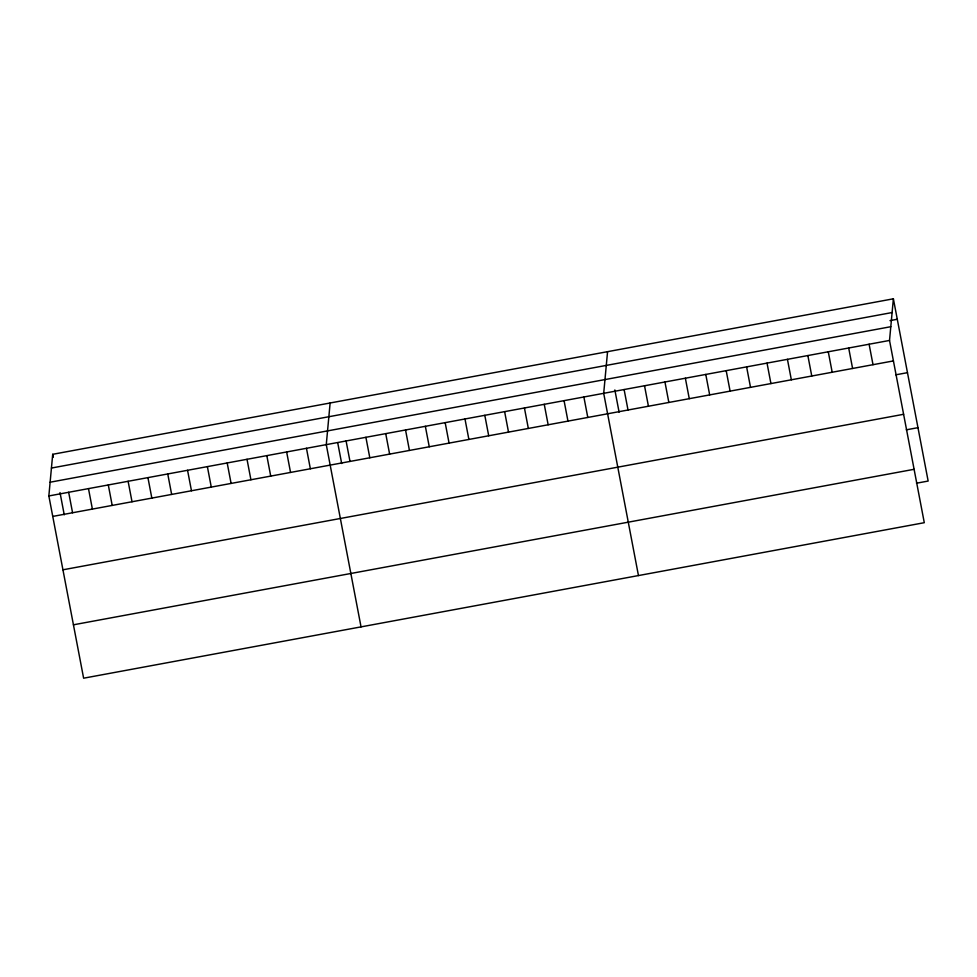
<?xml version="1.0" encoding="UTF-8"?>
<svg xmlns="http://www.w3.org/2000/svg" width="977" height="977" viewBox="0 0 977 977"><rect width="100%" height="100%" fill="white"/><g stroke="black" fill="none" stroke-linecap="round" stroke-linejoin="round"><path stroke-width="1.47" d="M893.381 298.803L889.522 340.448L924.291 522.695L83.619 678.197L48.85 495.95L52.709 454.305L893.381 298.803L928.15 481.05L916.487 483.212M330.128 402.988L326.269 444.633L361.038 626.88M607.56 351.671L603.701 393.316L638.457 575.563M51.439 468.044L892.111 312.542M889.998 320.627L897.289 319.271M50.12 482.211L890.792 326.709M48.85 495.95L889.522 340.448M52.758 516.418L893.43 360.916M895.811 374.814L907.474 372.664M62.943 569.799L903.615 414.297M906.302 429.819L917.965 427.67M73.434 624.804L914.106 469.302M869.103 344.222L873.011 364.69M848.695 347.995L852.591 368.463M828.276 351.769L832.184 372.237M807.857 355.555L811.765 376.023M787.438 359.328L791.346 379.797M767.03 363.102L770.926 383.57M746.611 366.876L750.519 387.344M726.192 370.662L730.1 391.13M705.773 374.435L709.681 394.903M685.365 378.209L689.261 398.677M664.946 381.983L668.842 402.451M644.527 385.756L648.435 406.224M624.108 389.542L628.016 410.01M614.851 389.945L619.1 412.184M583.88 396.98L587.788 417.448M564.059 400.643L567.967 421.111M544.25 404.307L548.146 424.775M524.429 407.971L528.337 428.439M504.62 411.647L508.516 432.115M484.8 415.31L488.708 435.779M464.979 418.974L468.887 439.442M445.17 422.638L449.066 443.106M425.349 426.302L429.257 446.77M405.54 429.965L409.436 450.434M385.72 433.629L389.628 454.097M365.899 437.305L369.807 457.773M346.09 440.969L349.998 461.437M337.712 442.74L341.681 463.501M306.46 448.296L310.356 468.765M286.64 451.96L290.548 472.428M266.819 455.624L270.727 476.092M247.01 459.288L250.918 479.756M227.189 462.964L231.097 483.42M207.38 466.627L211.276 487.096M187.56 470.291L191.468 490.759M167.751 473.955L171.647 494.423M147.93 477.619L151.838 498.087M128.109 481.282L132.017 501.751M108.3 484.946L112.196 505.414M88.48 488.61L92.388 509.078M68.671 492.286L72.567 512.754M52.709 454.305L53.271 457.236M60.012 492.567L64.25 514.818"/></g></svg>
